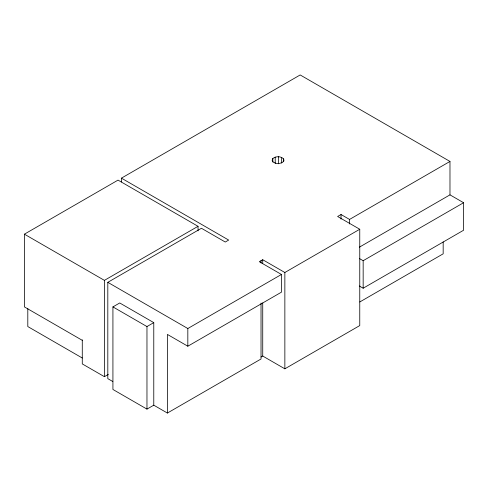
<?xml version="1.0" encoding="UTF-8"?>
<svg xmlns="http://www.w3.org/2000/svg" width="488" height="488" viewBox="0 0 488 488"><rect width="100%" height="100%" fill="white"/><g stroke="black" fill="none" stroke-linecap="round" stroke-linejoin="round"><path stroke-width="0.73" d="M272.835 158.454L272.121 160.351L273.298 162.169L275.988 163.334L279.343 163.468L282.29 162.541L283.9 160.839L283.662 158.899C280.862 156.032 275.933 156.075 272.835 158.454L272.835 162.028M82.277 340.319L24.4 306.903L24.4 234.173L118.029 180.115L198.036 226.31L198.036 230.861M121.433 181.957L121.433 178.15L300.175 74.951L449.979 161.443L449.979 194.858L359.394 247.16M24.4 234.173L104.408 280.362L198.036 226.31M112.832 381.543L107.811 378.645L107.811 282.332L201.44 228.274L225.273 242.036L228.677 240.066L121.433 178.15M153.775 405.186L146.967 409.115L112.923 389.461L112.923 306.903L119.731 302.969L153.775 322.623L153.775 405.186L167.396 413.049L261.025 358.991L261.025 303.048M112.923 306.903L146.967 326.557L153.775 322.623M261.025 357.027L262.727 356.045L284.858 368.818L359.76 325.575L359.76 229.256L284.858 272.499L262.727 259.726L259.323 261.69L281.454 274.469L281.454 292.159L187.825 346.212L167.396 334.42L167.396 413.049M449.979 161.443L349.542 219.429L341.033 214.513L337.629 216.483L359.76 229.256M82.277 339.861L82.277 363.908L104.408 376.681L108.324 374.424M107.811 282.332L187.825 328.522L281.454 274.469M359.327 258.494L363.163 260.708L463.6 202.721L463.6 230.238L363.163 288.225L359.29 285.992M359.784 301.974L443.171 253.827L443.171 241.908M449.979 194.858L463.6 202.721M82.277 358.009L27.804 326.557L27.804 308.416M363.163 260.708L363.163 288.225M349.542 219.429L349.542 223.986M341.033 214.513L341.033 219.063M284.858 272.499L284.858 368.818M283.662 158.899L283.662 161.76M281.649 157.349L281.649 163.065M278.495 156.672L278.495 163.816M275.214 157.081L275.214 163.517M262.727 259.726L262.727 263.514M262.727 302.957L262.727 356.045M261.025 260.708L261.025 262.983M187.825 328.522L187.825 346.212M146.967 326.557L146.967 409.115M104.408 280.362L104.408 376.681"/></g></svg>
